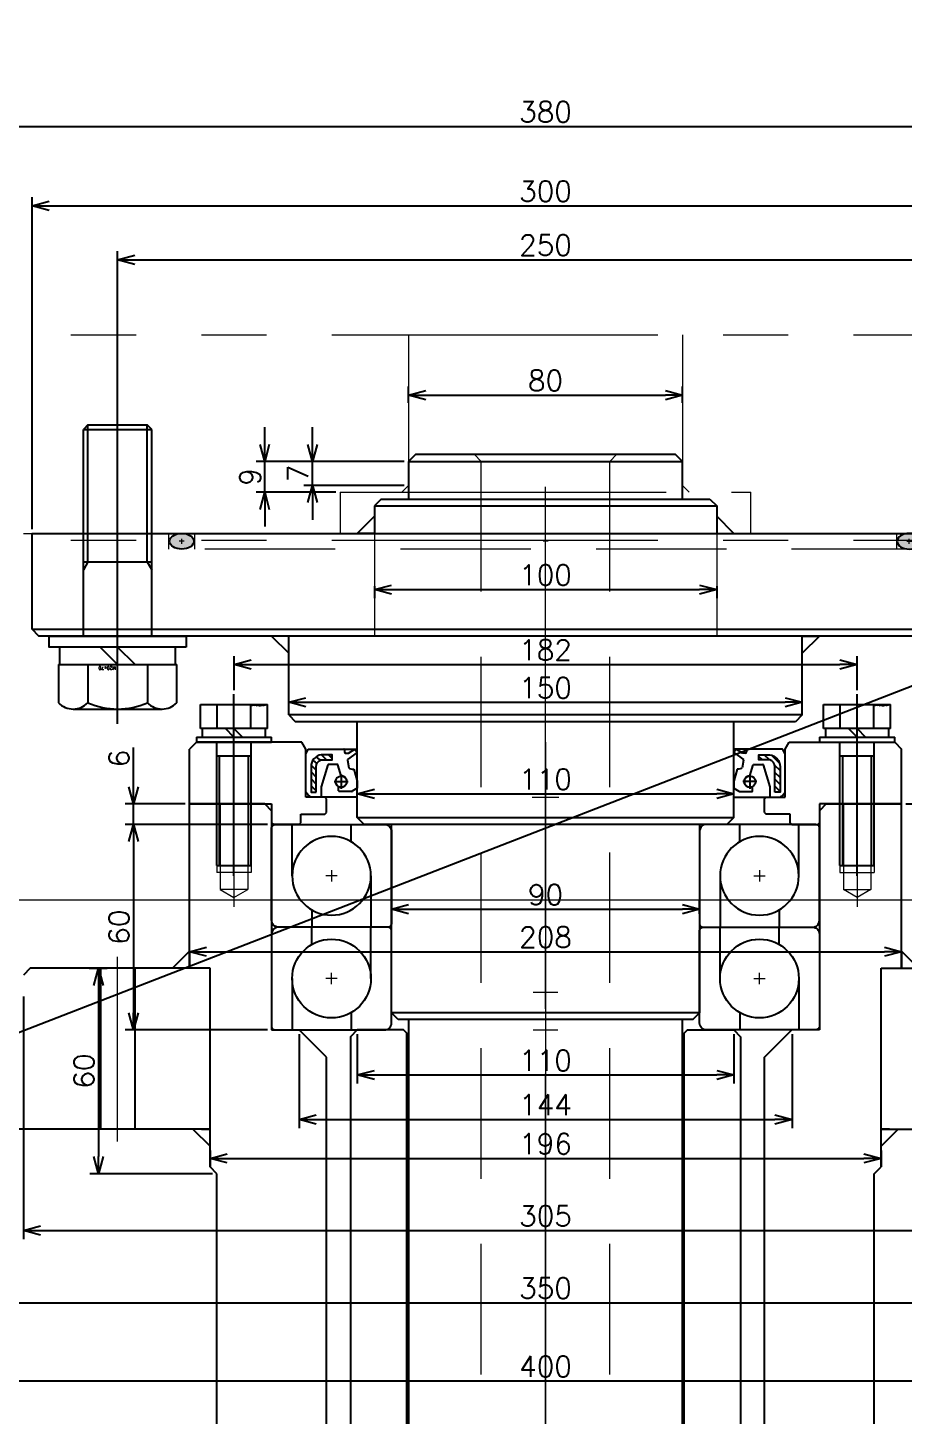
# Model space of a CAD drawing. Header units: millimetres. Extents: x -16130 to 36813, y -8099 to 27484.
# Drawn here: x -8221.3 to -7965.6, y 16843.3 to 17248.5 of the extents above; entities that cross this region are included whole.
import ezdxf

# ---------------------------------------------------------------- set-up
doc = ezdxf.new("R2010")
doc.units = ezdxf.units.MM
doc.header["$LTSCALE"] = 6
doc.header["$PDMODE"] = 99
doc.header["$PDSIZE"] = 1
for name, pattern in [('CENTER2', [28.575, 19.05, -3.175, 3.175, -3.175]), ('HIDDEN', [9.525, 6.35, -3.175]), ('PHANTOM2', [31.75, 15.875, -3.175, 3.175, -3.175, 3.175, -3.175])]:
    doc.linetypes.add(name, pattern=pattern)
for name, color, linetype, lineweight in [('04_HIDDEN', 2, 'HIDDEN', 13), ('05_CENTER', 4, 'CENTER2', 13), ('06_PHANTOM', 2, 'PHANTOM2', 13), ('08_DIM', 3, 'Continuous', 13)]:
    doc.layers.add(name, color=color, linetype=linetype, lineweight=lineweight)
doc.layers.add('10_DRAFT', color=8, linetype='Continuous', lineweight=0, plot=False)
doc.styles.add('KSS_TXT', font='txt.shx', dxfattribs={"bigfont": 'extfont2.shx'})
doc.styles.add('KSS_TXT_L', font='txt.shx', dxfattribs={"height": 3, "bigfont": 'extfont2.shx'})
doc.dimstyles.new('KSS_DIM', dxfattribs={"dimtxt": 3, "dimasz": 2.5, "dimexe": 1.25, "dimexo": 0.625, "dimtad": 1, "dimdsep": 46, "dimtxsty": 'KSS_TXT', "dimblk": 'OPEN30', "dimcen": 0, "dimazin": 2, "dimtfac": 0.75, "dimtmove": 0, "dimatfit": 3, "dimldrblk": 'OPEN30', "dimfxl": 1, "dimtolj": 1, "dimarcsym": 0})
pattern_1 = [(315, (-14454.5441, 13844.5161), (1.01027881, 1.01027881), [])]

# ---------------------------------------------------------------- blocks, each defined once
blk = doc.blocks.new('_Open30')
at = {"color": 0, "linetype": 'ByBlock', "lineweight": -2}
for p, q in [((-1, 0.268), (0, 0)), ((0, 0), (-1, -0.268)), ((0, 0), (-1, 0))]:
    blk.add_line(p, q, dxfattribs=at)
blk = doc.blocks.new('*D670')
at = {"layer": '08_DIM', "color": 0, "lineweight": -2, "transparency": 16777216}
for p, q in [((-8245.05, 16900.07), (-8245.05, 16873.71)), ((-7895.05, 16900.07), (-7895.05, 16873.71)), ((-8240.05, 16876.21), (-7900.05, 16876.21))]:
    blk.add_line(p, q, dxfattribs=at)
at = {"layer": 'Defpoints', "color": 0, "transparency": 16777216}
for p in [(-8245.05, 16901.32), (-7895.05, 16901.32), (-7895.05, 16876.21)]:
    blk.add_point(p, dxfattribs=at)
at = {"layer": '08_DIM', "color": 0, "lineweight": -2, "transparency": 16777216, "xscale": 5, "yscale": 5, "zscale": 5, "rotation": 180}
blk.add_blockref('_Open30', (-8245.05, 16876.21), dxfattribs=at)
at = {"layer": '08_DIM', "color": 0, "lineweight": -2, "transparency": 16777216, "xscale": 5, "yscale": 5, "zscale": 5}
blk.add_blockref('_Open30', (-7895.05, 16876.21), dxfattribs=at)
at = {"layer": '08_DIM', "color": 0, "transparency": 16777216, "insert": (-8070.05, 16880.46), "char_height": 6, "attachment_point": 5, "style": 'KSS_TXT'}
blk.add_mtext('\\A1;350', dxfattribs=at)
blk = doc.blocks.new('*D671')
at = {"layer": '08_DIM', "color": 0, "lineweight": -2, "transparency": 16777216}
for p, q in [((-8168.05, 16920.63), (-8168.05, 16915.86)), ((-8163.05, 16918.36), (-7977.05, 16918.36)), ((-7972.05, 16920.63), (-7972.05, 16915.86))]:
    blk.add_line(p, q, dxfattribs=at)
at = {"layer": 'Defpoints', "color": 0, "transparency": 16777216}
for p in [(-8168.05, 16921.88), (-7972.05, 16921.88), (-7972.05, 16918.36)]:
    blk.add_point(p, dxfattribs=at)
at = {"layer": '08_DIM', "color": 0, "lineweight": -2, "transparency": 16777216, "xscale": 5, "yscale": 5, "zscale": 5, "rotation": 180}
blk.add_blockref('_Open30', (-8168.05, 16918.36), dxfattribs=at)
at = {"layer": '08_DIM', "color": 0, "lineweight": -2, "transparency": 16777216, "xscale": 5, "yscale": 5, "zscale": 5}
blk.add_blockref('_Open30', (-7972.05, 16918.36), dxfattribs=at)
at = {"layer": '08_DIM', "color": 0, "transparency": 16777216, "insert": (-8070.05, 16922.61), "char_height": 6, "attachment_point": 5, "style": 'KSS_TXT'}
blk.add_mtext('\\A1;196', dxfattribs=at)
blk = doc.blocks.new('*D675')
at = {"layer": '08_DIM', "color": 0, "lineweight": -2, "transparency": 16777216}
for p, q in [((-7964.8, 17021.88), (-7821.19, 17021.88)), ((-7823.69, 17016.88), (-7823.69, 16636.48)), ((-7974.8, 16631.48), (-7821.19, 16631.48))]:
    blk.add_line(p, q, dxfattribs=at)
at = {"layer": 'Defpoints', "color": 0, "transparency": 16777216}
for p in [(-7966.05, 17021.88), (-7976.05, 16631.48), (-7823.69, 16631.48)]:
    blk.add_point(p, dxfattribs=at)
at = {"layer": '08_DIM', "color": 0, "lineweight": -2, "transparency": 16777216, "xscale": 5, "yscale": 5, "zscale": 5}
for p, rotation in [((-7823.69, 17021.88), 90), ((-7823.69, 16631.48), 270)]:
    blk.add_blockref('_Open30', p, dxfattribs=dict(at, rotation=rotation))
at = {"layer": '08_DIM', "color": 0, "transparency": 16777216, "insert": (-7827.94, 16826.68), "char_height": 6, "attachment_point": 5, "rotation": 90, "style": 'KSS_TXT'}
blk.add_mtext('\\A1;390.4', dxfattribs=at)
blk = doc.blocks.new('*D678')
at = {"layer": '08_DIM', "color": 0, "lineweight": -2, "transparency": 16777216}
for p, q in [((-8151.3, 17015.88), (-8192.89, 17015.88)), ((-8190.39, 17010.88), (-8190.39, 16960.88)), ((-8151.3, 16955.88), (-8192.89, 16955.88))]:
    blk.add_line(p, q, dxfattribs=at)
at = {"layer": 'Defpoints', "color": 0, "transparency": 16777216}
for p in [(-8150.05, 17015.88), (-8190.39, 16955.88), (-8150.05, 16955.88)]:
    blk.add_point(p, dxfattribs=at)
at = {"layer": '08_DIM', "color": 0, "lineweight": -2, "transparency": 16777216, "xscale": 5, "yscale": 5, "zscale": 5}
for p, rotation in [((-8190.39, 17015.88), 90), ((-8190.39, 16955.88), 270)]:
    blk.add_blockref('_Open30', p, dxfattribs=dict(at, rotation=rotation))
at = {"layer": '08_DIM', "color": 0, "transparency": 16777216, "insert": (-8194.64, 16985.88), "char_height": 6, "attachment_point": 5, "rotation": 90, "style": 'KSS_TXT'}
blk.add_mtext('\\A1;60', dxfattribs=at)
blk = doc.blocks.new('*D679')
at = {"layer": '08_DIM', "color": 0, "lineweight": -2, "transparency": 16777216}
for p, q in [((-8190.39, 17026.88), (-8190.39, 17038.38)), ((-8175.3, 17021.88), (-8192.89, 17021.88)), ((-8190.39, 17015.88), (-8190.39, 17021.88)), ((-8151.3, 17015.88), (-8192.89, 17015.88)), ((-8190.39, 17010.88), (-8190.39, 17005.88))]:
    blk.add_line(p, q, dxfattribs=at)
at = {"layer": 'Defpoints', "color": 0, "transparency": 16777216}
for p in [(-8190.39, 17021.88), (-8174.05, 17021.88), (-8150.05, 17015.88)]:
    blk.add_point(p, dxfattribs=at)
at = {"layer": '08_DIM', "color": 0, "lineweight": -2, "transparency": 16777216, "xscale": 5, "yscale": 5, "zscale": 5}
for p, rotation in [((-8190.39, 17021.88), 270), ((-8190.39, 17015.88), 90)]:
    blk.add_blockref('_Open30', p, dxfattribs=dict(at, rotation=rotation))
at = {"layer": '08_DIM', "color": 0, "transparency": 16777216, "insert": (-8194.64, 17035.13), "char_height": 6, "attachment_point": 5, "rotation": 90, "style": 'KSS_TXT'}
blk.add_mtext('\\A1;6', dxfattribs=at)
blk = doc.blocks.new('*D680')
at = {"layer": '08_DIM', "color": 0, "lineweight": -2, "transparency": 16777216}
for p, q in [((-8222.55, 16965.63), (-8222.55, 16894.8)), ((-7917.55, 16965.63), (-7917.55, 16894.8)), ((-8217.55, 16897.3), (-7922.55, 16897.3))]:
    blk.add_line(p, q, dxfattribs=at)
at = {"layer": 'Defpoints', "color": 0, "transparency": 16777216}
for p in [(-8222.55, 16966.88), (-7917.55, 16966.88), (-7917.55, 16897.3)]:
    blk.add_point(p, dxfattribs=at)
at = {"layer": '08_DIM', "color": 0, "lineweight": -2, "transparency": 16777216, "xscale": 5, "yscale": 5, "zscale": 5, "rotation": 180}
blk.add_blockref('_Open30', (-8222.55, 16897.3), dxfattribs=at)
at = {"layer": '08_DIM', "color": 0, "lineweight": -2, "transparency": 16777216, "xscale": 5, "yscale": 5, "zscale": 5}
blk.add_blockref('_Open30', (-7917.55, 16897.3), dxfattribs=at)
at = {"layer": '08_DIM', "color": 0, "transparency": 16777216, "insert": (-8070.05, 16901.55), "char_height": 6, "attachment_point": 5, "style": 'KSS_TXT'}
blk.add_mtext('\\A1;305', dxfattribs=at)
blk = doc.blocks.new('*D681')
at = {"layer": '08_DIM', "color": 0, "lineweight": -2, "transparency": 16777216}
for p, q in [((-8270.05, 16927.63), (-8270.05, 16850.85)), ((-7870.05, 16927.63), (-7870.05, 16850.85)), ((-8265.05, 16853.35), (-7875.05, 16853.35))]:
    blk.add_line(p, q, dxfattribs=at)
at = {"layer": 'Defpoints', "color": 0, "transparency": 16777216}
for p in [(-8270.05, 16928.88), (-7870.05, 16928.88), (-7870.05, 16853.35)]:
    blk.add_point(p, dxfattribs=at)
at = {"layer": '08_DIM', "color": 0, "lineweight": -2, "transparency": 16777216, "xscale": 5, "yscale": 5, "zscale": 5, "rotation": 180}
blk.add_blockref('_Open30', (-8270.05, 16853.35), dxfattribs=at)
at = {"layer": '08_DIM', "color": 0, "lineweight": -2, "transparency": 16777216, "xscale": 5, "yscale": 5, "zscale": 5}
blk.add_blockref('_Open30', (-7870.05, 16853.35), dxfattribs=at)
at = {"layer": '08_DIM', "color": 0, "transparency": 16777216, "insert": (-8070.05, 16857.6), "char_height": 6, "attachment_point": 5, "style": 'KSS_TXT'}
blk.add_mtext('\\A1;400', dxfattribs=at)
blk = doc.blocks.new('*D682')
at = {"layer": '08_DIM', "color": 0, "lineweight": -2, "transparency": 16777216}
for p, q in [((-8174.05, 16976.12), (-8174.05, 16981.22)), ((-8169.05, 16978.72), (-7971.05, 16978.72)), ((-7966.05, 16976.12), (-7966.05, 16981.22))]:
    blk.add_line(p, q, dxfattribs=at)
at = {"layer": 'Defpoints', "color": 0, "transparency": 16777216}
for p in [(-7966.05, 16978.72), (-8174.05, 16974.87), (-7966.05, 16974.87)]:
    blk.add_point(p, dxfattribs=at)
at = {"layer": '08_DIM', "color": 0, "lineweight": -2, "transparency": 16777216, "xscale": 5, "yscale": 5, "zscale": 5, "rotation": 180}
blk.add_blockref('_Open30', (-8174.05, 16978.72), dxfattribs=at)
at = {"layer": '08_DIM', "color": 0, "lineweight": -2, "transparency": 16777216, "xscale": 5, "yscale": 5, "zscale": 5}
blk.add_blockref('_Open30', (-7966.05, 16978.72), dxfattribs=at)
at = {"layer": '08_DIM', "color": 0, "transparency": 16777216, "insert": (-8070.05, 16982.97), "char_height": 6, "attachment_point": 5, "style": 'KSS_TXT'}
blk.add_mtext('\\A1;208', dxfattribs=at)
blk = doc.blocks.new('*D683')
at = {"layer": '08_DIM', "color": 0, "lineweight": -2, "transparency": 16777216}
for p, q in [((-8161.05, 17055.13), (-8161.05, 17065.07)), ((-7979.05, 17055.13), (-7979.05, 17065.07)), ((-8156.05, 17062.57), (-7984.05, 17062.57))]:
    blk.add_line(p, q, dxfattribs=at)
at = {"layer": 'Defpoints', "color": 0, "transparency": 16777216}
for p in [(-7979.05, 17062.57), (-8161.05, 17053.88), (-7979.05, 17053.88)]:
    blk.add_point(p, dxfattribs=at)
at = {"layer": '08_DIM', "color": 0, "lineweight": -2, "transparency": 16777216, "xscale": 5, "yscale": 5, "zscale": 5, "rotation": 180}
blk.add_blockref('_Open30', (-8161.05, 17062.57), dxfattribs=at)
at = {"layer": '08_DIM', "color": 0, "lineweight": -2, "transparency": 16777216, "xscale": 5, "yscale": 5, "zscale": 5}
blk.add_blockref('_Open30', (-7979.05, 17062.57), dxfattribs=at)
at = {"layer": '08_DIM', "color": 0, "transparency": 16777216, "insert": (-8070.05, 17066.82), "char_height": 6, "attachment_point": 5, "style": 'KSS_TXT'}
blk.add_mtext('\\A1;182', dxfattribs=at)
blk = doc.blocks.new('7018a_1_1')
at = {"color": 0}
for p, q in [((15, 74), (30, 74)), ((5.04, 68.25), (0, 68.25)), ((24.96, 56.75), (30, 56.75)), ((15, 51), (0, 51)), ((15, -51), (0, -51)), ((24.96, -56.75), (30, -56.75)), ((5.04, -68.25), (0, -68.25)), ((15, -74), (30, -74))]:
    blk.add_line(p, q, dxfattribs=at)
for points in [[(2, 80), (29, 80, -0.414214), (30, 79), (30, 47, -0.414214), (28, 45), (1, 45, -0.414214), (0, 46), (0, 78, -0.414214)], [(2, -80), (29, -80, 0.414214), (30, -79), (30, -47, 0.414214), (28, -45), (1, -45, 0.414214), (0, -46), (0, -78, 0.414214)]]:
    blk.add_lwpolyline(points, format="xyb", close=True, dxfattribs=at)
for centre in [(15, 62.5), (15, -62.5)]:
    blk.add_circle(centre, 11.5, dxfattribs=at)
at = {"layer": '10_DRAFT'}
for p, q in [((16.64, 62.5), (13.36, 62.5)), ((15, 60.86), (15, 64.14)), ((0, 0), (30, 0)), ((16.64, -62.5), (13.36, -62.5)), ((15, -60.86), (15, -64.14))]:
    blk.add_line(p, q, dxfattribs=at)
blk = doc.blocks.new('A$C12A12AF7_1_1')
at = {"color": 4, "xscale": -1}
blk.add_blockref('7018a_1_1', (30, 0), dxfattribs=at)
at = {"color": 4}
blk.add_blockref('7018a_1_1', (30, 0), dxfattribs=at)
blk = doc.blocks.new('A$C12673FC4_1_1')
at = {"color": 0}
for p, q in [((-82, 0), (-104, 0)), ((-104, -48), (-104, 0)), ((-82, 0), (-80, -2)), ((82, 0), (80, -2)), ((82, 0), (104, 0)), ((104, -48), (104, 0)), ((-80, -2), (-80, -66)), ((80, -2), (80, -66)), ((-150.5, -48), (-152.5, -50)), ((-98, -48), (-150.5, -48)), ((-130, -48), (-130, -95)), ((-120, -48), (-120, -95)), ((-98, -106), (-98, -48)), ((98, -48), (150.5, -48)), ((98, -106), (98, -48)), ((-80, -66), (-72, -66)), ((-64, -74), (-72, -66)), ((64, -74), (72, -66)), ((80, -66), (72, -66)), ((-64, -363.6), (-64, -74)), ((64, -363.6), (64, -74)), ((-98, -95), (-198, -95)), ((98, -95), (198, -95)), ((-96, -108), (-98, -106)), ((-96, -388.4), (-96, -108)), ((96, -108), (98, -106)), ((96, -210.4), (96, -108))]:
    blk.add_line(p, q, dxfattribs=at)
at = {"color": 3}
for points in [[(-104, -48), (-109, -48), (-104, -43), (-104, -43)], [(104, -48), (109, -48), (104, -43), (104, -43)], [(-98, -95), (-103, -95), (-98, -100), (-98, -100)], [(98, -95), (103, -95), (98, -100), (98, -100)]]:
    blk.add_lwpolyline(points, close=True, dxfattribs=at)
for points in [[(-98, -95), (-100.5, -95), (-100.5, -95), (-98, -95)], [(98, -95), (100.5, -95), (100.5, -95), (98, -95)]]:
    blk.add_lwpolyline(points, close=True)
at = {"layer": '04_HIDDEN'}
for p, q in [((-96, 0), (-96, -20)), ((-95, 0), (-95, -25)), ((-87, 0), (-87, -25)), ((-86, 0), (-86, -20)), ((86, 0), (86, -20)), ((87, 0), (87, -25)), ((95, 0), (95, -25)), ((96, 0), (96, -20)), ((-86, -20), (-96, -20)), ((86, -20), (96, -20)), ((-95, -25), (-91, -27.31)), ((-87, -25), (-95, -25)), ((-91, -27.31), (-87, -25)), ((87, -25), (95, -25)), ((91, -27.31), (87, -25)), ((95, -25), (91, -27.31))]:
    blk.add_line(p, q, dxfattribs=at)
at = {"layer": '05_CENTER'}
for p, q in [((-91, 3.39), (-91, -30.1)), ((91, 3.39), (91, -30.1)), ((-125, -98.62), (-125, -44.62))]:
    blk.add_line(p, q, dxfattribs=at)
at = {"layer": '10_DRAFT'}
for p, q in [((0, 0), (0, -390.4)), ((-3.57, -6), (3.57, -6)), ((-3.57, -55), (3.57, -55)), ((-3.57, -66), (3.57, -66))]:
    blk.add_line(p, q, dxfattribs=at)
blk = doc.blocks.new('A$C77716449_1_1')
at = {"color": 0}
for p, q in [((-102, 18), (-104, 16)), ((-71.15, 18), (-102, 18)), ((-70, 16), (-71.15, 18)), ((70, 16), (71.15, 18)), ((71.15, 18), (102, 18)), ((102, 18), (104, 16)), ((-104, 0), (-104, 16)), ((-70, 2), (-70, 16)), ((70, 2), (70, 16)), ((104, 0), (104, 16)), ((-104, 0), (-80, 0)), ((-64.5, 2), (-70, 2)), ((-64, 1.5), (-64.5, 2)), ((-64, -2.5), (-64, 1.5)), ((64, 1.5), (64.5, 2)), ((64, -2.5), (64, 1.5)), ((64.5, 2), (70, 2)), ((104, 0), (80, 0)), ((-80, 0), (-80, -5.5)), ((-71.5, -5.5), (-71.5, -3)), ((-71.5, -3), (-64.5, -3)), ((-64.5, -3), (-64, -2.5)), ((64, -2.5), (64.5, -3)), ((71.5, -3), (64.5, -3)), ((71.5, -5.5), (71.5, -3)), ((80, 0), (80, -5.5)), ((-80, -5.5), (-79.5, -6)), ((-72, -6), (-79.5, -6)), ((-72, -6), (-71.5, -5.5)), ((72, -6), (71.5, -5.5)), ((72, -6), (79.5, -6)), ((80, -5.5), (79.5, -6))]:
    blk.add_line(p, q, dxfattribs=at)
at = {"layer": '05_CENTER'}
for p, q in [((-91, 23.41), (-91, -4.48)), ((91, 23.41), (91, -4.48))]:
    blk.add_line(p, q, dxfattribs=at)
at = {"layer": '10_DRAFT'}
for p, q in [((0, 18), (0, -5)), ((-3.9, 2), (3.9, 2))]:
    blk.add_line(p, q, dxfattribs=at)
blk = doc.blocks.new('AC4212E0a_1_1')
h = blk.add_hatch()
h.set_pattern_fill('ANSI31', color=0, scale=0.45, angle=-90)
h.set_pattern_definition(pattern_1)
edge = h.paths.add_edge_path()
edge.add_line((-65.5, -1.66), (-62.33, -1.66))
edge.add_line((-62.33, -1.66), (-62.33, -3.16))
edge.add_line((-62.33, -3.16), (-65.5, -3.16))
edge.add_arc((-65, -5.09), 2, 104.3998, 181.8604)
edge.add_line((-67, -5.16), (-67, -12.58))
edge.add_line((-67, -12.58), (-68.5, -12.58))
edge.add_line((-68.5, -12.58), (-68.5, -5.16))
edge.add_arc((-65.04, -5.09), 3.46, 97.6625, 181.1349, ccw=False)
h = blk.add_hatch()
h.set_pattern_fill('ANSI31', color=0, scale=0.45, angle=-90)
h.set_pattern_definition(pattern_1)
edge = h.paths.add_edge_path()
edge.add_line((65.5, -1.66), (62.33, -1.66))
edge.add_line((62.33, -1.66), (62.33, -3.16))
edge.add_line((62.33, -3.16), (65.5, -3.16))
edge.add_arc((65, -5.09), 2, -1.8604, 75.6002, ccw=False)
edge.add_line((67, -5.16), (67, -12.58))
edge.add_line((67, -12.58), (68.5, -12.58))
edge.add_line((68.5, -12.58), (68.5, -5.16))
edge.add_arc((65.04, -5.09), 3.46, 358.8651, 442.3375)
at = {"color": 0}
for p, q in [((-69.16, 0), (-58.9, 0)), ((-57.51, -1.2), (-55.66, 0)), ((-55.66, 0), (-55, -1.01)), ((55.66, 0), (55, -1.01)), ((57.51, -1.2), (55.66, 0)), ((69.16, 0), (58.9, 0)), ((-58.75, -0.15), (-58.75, -0.83)), ((-58.38, -1.2), (-57.51, -1.2)), ((-57.87, -3.22), (-57.45, -5.51)), ((-55, -1.01), (-57.82, -3.05)), ((55, -1.01), (57.82, -3.05)), ((57.87, -3.22), (57.45, -5.51)), ((58.38, -1.2), (57.51, -1.2)), ((58.75, -0.15), (58.75, -0.83)), ((-63.59, -4.61), (-65.55, -10.98)), ((-60.79, -4.51), (-63.45, -4.51)), ((-59.68, -7.85), (-60.65, -4.6)), ((-59.68, -7.44), (-59.68, -11.56)), ((-57.29, -5.65), (-56.49, -5.83)), ((-56.49, -5.83), (-55.99, -5.83)), ((-55.99, -5.83), (-55, -9.32)), ((55.99, -5.83), (55, -9.32)), ((56.49, -5.83), (55.99, -5.83)), ((57.29, -5.65), (56.49, -5.83)), ((59.68, -7.85), (60.65, -4.6)), ((59.68, -7.44), (59.68, -11.56)), ((60.79, -4.51), (63.45, -4.51)), ((63.59, -4.61), (65.55, -10.98)), ((-65.55, -11.03), (-65.55, -13.85)), ((-61.74, -9.5), (-57.61, -9.5)), ((-60.46, -12.2), (-60.46, -10.95)), ((-55, -11.36), (-56.49, -12.32)), ((-55, -9.32), (-55, -11.36)), ((55, -9.32), (55, -11.36)), ((55, -11.36), (56.49, -12.32)), ((61.74, -9.5), (57.61, -9.5)), ((60.46, -12.2), (60.46, -10.95)), ((65.55, -11.03), (65.55, -13.85)), ((-56.57, -12.35), (-60.31, -12.35)), ((56.57, -12.35), (60.31, -12.35))]:
    blk.add_line(p, q, dxfattribs=at)
for points in [[(-55, -14), (-63.45, -14), (-68.5, -14), (-68.82, -13.79), (-69.1, -13.79, -0.414214), (-69.25, -13.64), (-69.25, -13.59), (-69.97, -12.54, -0.152216), (-70, -12.45), (-70, -1.54, -0.116434), (-69.98, -1.47), (-69.29, -0.08, -0.284079), (-69.16, 0), (-58.9, 0), (-55, 0)], [(55, -14), (63.45, -14), (68.5, -14), (68.82, -13.79), (69.1, -13.79, 0.414214), (69.25, -13.64), (69.25, -13.59), (69.97, -12.54, 0.152216), (70, -12.45), (70, -1.54, 0.116434), (69.98, -1.47), (69.29, -0.08, 0.284079), (69.16, 0), (58.9, 0), (55, 0)]]:
    blk.add_lwpolyline(points, format="xyb", dxfattribs=at)
for points in [[(-67, -12.58), (-67, -5.16, -0.351472), (-65.5, -3.16), (-62.33, -3.16), (-62.33, -1.66), (-65.5, -1.66, 0.381225), (-68.5, -5.16), (-68.5, -12.58)], [(67, -12.58), (67, -5.16, 0.351472), (65.5, -3.16), (62.33, -3.16), (62.33, -1.66), (65.5, -1.66, -0.381225), (68.5, -5.16), (68.5, -12.58)]]:
    blk.add_lwpolyline(points, format="xyb", close=True, dxfattribs=at)
for centre in [(-59.68, -9.5), (59.68, -9.5)]:
    blk.add_circle(centre, 1.65, dxfattribs=at)
for centre, radius, start, end in [((-58.9, -0.15), 0.15, 360, 90), ((58.9, -0.15), 0.15, 90, 180), ((-58.38, -0.83), 0.375, 180, 270), ((-57.73, -3.17), 0.15, 125.7815, 202.1154), ((57.73, -3.17), 0.15, 337.8846, 54.2185), ((58.38, -0.83), 0.375, 270, 0), ((-63.45, -4.66), 0.15, 90, 160.7852), ((-60.79, -4.66), 0.15, 21.3398, 90), ((-59.68, -9.5), 1.65, 241.8115, 90), ((-57.24, -5.43), 0.225, 202.1154, 257.0125), ((57.24, -5.43), 0.225, 282.9875, 337.8846), ((59.68, -9.5), 1.65, 90, 298.1885), ((60.79, -4.66), 0.15, 90, 158.6602), ((63.45, -4.66), 0.15, 19.2148, 90), ((-65.4, -11.03), 0.15, 160.7852, 180), ((65.4, -11.03), 0.15, 0, 19.2148), ((-65.7, -13.85), 0.15, 270, 360), ((-60.31, -12.2), 0.15, 180, 270), ((-56.57, -12.2), 0.15, 270, 303.1298), ((56.57, -12.2), 0.15, 236.8702, 270), ((60.31, -12.2), 0.15, 270, 360), ((65.7, -13.85), 0.15, 180, 270)]:
    blk.add_arc(centre, radius, start, end, dxfattribs=at)
at = {"layer": '10_DRAFT'}
blk.add_line((0, 0), (0, -14), dxfattribs=at)
for points in [[(-55, -14), (-55, 0)], [(55, -14), (55, 0)]]:
    blk.add_lwpolyline(points, dxfattribs=at)
blk = doc.blocks.new('A$C3D81658F_1_1_1_1')
at = {"color": 0, "linetype": 'CENTER2'}
blk.add_line((0, -39), (0, 14), dxfattribs=at)
at = {"color": 0}
for p, q in [((-9.81, 11), (9.81, 11)), ((-9.81, 4), (-9.81, 11)), ((-4.91, 4), (-4.91, 11)), ((4.91, 4), (4.91, 11)), ((9.81, 4), (9.81, 11)), ((-11, 1.5), (11, 1.5)), ((-11, 1.5), (-11, 0)), ((-11, 0), (11, 0)), ((9.81, 4), (-9.81, 4)), ((-9.25, 4), (-9.25, 1.5)), ((0, 1.5), (-2.5, 4)), ((0, 4), (2.5, 1.5)), ((9.25, 1.5), (9.25, 4)), ((11, 0), (11, 1.5))]:
    blk.add_line(p, q, dxfattribs=at)
at = {"color": 0, "linetype": 'HIDDEN'}
for p, q in [((-5, -36), (-5, 0)), ((5, -36), (5, 0)), ((-5, -4), (5, -4)), ((-4.19, -36), (-4.19, -4)), ((4.19, -36), (4.19, -4)), ((-5, -36), (5, -36))]:
    blk.add_line(p, q, dxfattribs=at)
at = {"layer": '10_DRAFT', "style": 'KSS_TXT_L'}
blk.add_text('BT-M10x40L,SW,PW', height=0.3, dxfattribs=at).set_placement((5.14, 10.66))
blk = doc.blocks.new('A$C6EC02656_1_1')
at = {"color": 0}
for p, q in [((-38, 108), (-40, 106)), ((-40, 106), (40, 106)), ((-40, 106), (-40, 95)), ((38, 108), (-38, 108)), ((40, 106), (38, 108)), ((40, 95), (40, 106)), ((-48, 95), (-50, 93)), ((-48, 95), (48, 95)), ((48, 95), (50, 93)), ((-50, 93), (-50, 85)), ((50, 93), (50, 85)), ((-75, 32), (-75, 55)), ((75, 32), (75, 55)), ((-75, 32), (-73, 30)), ((75, 32), (-75, 32)), ((73, 30), (-73, 30)), ((-55, 2), (-55, 30)), ((55, 2), (55, 30)), ((75, 32), (73, 30)), ((-53, 0), (-55, 2)), ((-55, 2), (55, 2)), ((53, 0), (-53, 0)), ((-45, -55), (-45, 0)), ((45, 0), (45, -55)), ((55, 2), (53, 0)), ((45, -55), (-45, -55)), ((-43, -57), (-45, -55)), ((43, -57), (45, -55)), ((43, -57), (-43, -57)), ((-39.9, -352), (-39.9, -57)), ((39.9, -57), (39.9, -352))]:
    blk.add_line(p, q, dxfattribs=at)
for p, q in [((-50, 93), (50, 93)), ((-150, 57), (150, 57))]:
    blk.add_line(p, q)
at = {"color": 3}
for points in [[(-50, 85), (-55, 85), (-50, 90), (-50, 90)], [(50, 85), (55, 85), (50, 90), (50, 90)], [(-75, 55), (-80, 55), (-75, 50), (-75, 50)], [(75, 55), (80, 55), (75, 50), (75, 50)]]:
    blk.add_lwpolyline(points, close=True, dxfattribs=at)
at = {"color": 0}
blk.add_lwpolyline([(150, 85), (150, 85), (150, 57), (148, 55), (-148, 55), (-150, 57), (-150, 85), (150, 85)], dxfattribs=at)
at = {"layer": '04_HIDDEN'}
for p, q in [((-18.75, 106), (-20.75, 108)), ((-18.75, -503.5), (-18.75, 106)), ((24.65, 106), (-18.75, 106)), ((18.75, 106), (20.75, 108)), ((18.75, -503.5), (18.75, 106)), ((-110, 80.4), (-110, 85)), ((-102.5, 85), (-102.5, 80.4)), ((-50, 85), (-50, 55)), ((50, 85), (50, 55)), ((102.5, 85), (102.5, 80.4)), ((110, 80.4), (-110, 80.4))]:
    blk.add_line(p, q, dxfattribs=at)
at = {"layer": '05_CENTER'}
for p, q in [((0, -530.06), (0, 113.51)), ((-125, 44.5), (-125, 96.07))]:
    blk.add_line(p, q, dxfattribs=at)
blk = doc.blocks.new('*D1155')
at = {"layer": '08_DIM', "color": 0, "lineweight": -2, "transparency": 16777216}
for p, q in [((-8120.05, 17085.43), (-8120.05, 17081.97)), ((-8115.05, 17084.47), (-8025.05, 17084.47)), ((-8020.05, 17085.43), (-8020.05, 17081.97))]:
    blk.add_line(p, q, dxfattribs=at)
at = {"layer": 'Defpoints', "color": 0, "transparency": 16777216}
for p in [(-8120.05, 17086.68), (-8020.05, 17086.68), (-8020.05, 17084.47)]:
    blk.add_point(p, dxfattribs=at)
at = {"layer": '08_DIM', "color": 0, "lineweight": -2, "transparency": 16777216, "xscale": 5, "yscale": 5, "zscale": 5, "rotation": 180}
blk.add_blockref('_Open30', (-8120.05, 17084.47), dxfattribs=at)
at = {"layer": '08_DIM', "color": 0, "lineweight": -2, "transparency": 16777216, "xscale": 5, "yscale": 5, "zscale": 5}
blk.add_blockref('_Open30', (-8020.05, 17084.47), dxfattribs=at)
at = {"layer": '08_DIM', "color": 0, "transparency": 16777216, "insert": (-8070.05, 17088.72), "char_height": 6, "attachment_point": 5, "style": 'KSS_TXT'}
blk.add_mtext('\\A1;100', dxfattribs=at)
blk = doc.blocks.new('*D1156')
at = {"layer": '08_DIM', "color": 0, "lineweight": -2, "transparency": 16777216}
for p, q in [((-8195.05, 17113.2), (-8195.05, 17183.28)), ((-8190.05, 17180.78), (-7950.05, 17180.78)), ((-7945.05, 17113.2), (-7945.05, 17183.28))]:
    blk.add_line(p, q, dxfattribs=at)
at = {"layer": 'Defpoints', "color": 0, "transparency": 16777216}
for p in [(-7945.05, 17180.78), (-8195.05, 17111.95), (-7945.05, 17111.95)]:
    blk.add_point(p, dxfattribs=at)
at = {"layer": '08_DIM', "color": 0, "lineweight": -2, "transparency": 16777216, "xscale": 5, "yscale": 5, "zscale": 5, "rotation": 180}
blk.add_blockref('_Open30', (-8195.05, 17180.78), dxfattribs=at)
at = {"layer": '08_DIM', "color": 0, "lineweight": -2, "transparency": 16777216, "xscale": 5, "yscale": 5, "zscale": 5}
blk.add_blockref('_Open30', (-7945.05, 17180.78), dxfattribs=at)
at = {"layer": '08_DIM', "color": 0, "transparency": 16777216, "insert": (-8070.05, 17185.04), "char_height": 6, "attachment_point": 5, "style": 'KSS_TXT'}
blk.add_mtext('\\A1;250', dxfattribs=at)
blk = doc.blocks.new('*D1157')
at = {"layer": '08_DIM', "color": 0, "lineweight": -2, "transparency": 16777216}
for p, q in [((-8220.05, 17102.13), (-8220.05, 17199.04)), ((-7920.05, 17102.13), (-7920.05, 17199.04)), ((-8215.05, 17196.54), (-7925.05, 17196.54))]:
    blk.add_line(p, q, dxfattribs=at)
at = {"layer": 'Defpoints', "color": 0, "transparency": 16777216}
for p in [(-7920.05, 17196.54), (-8220.05, 17100.88), (-7920.05, 17100.88)]:
    blk.add_point(p, dxfattribs=at)
at = {"layer": '08_DIM', "color": 0, "lineweight": -2, "transparency": 16777216, "xscale": 5, "yscale": 5, "zscale": 5, "rotation": 180}
blk.add_blockref('_Open30', (-8220.05, 17196.54), dxfattribs=at)
at = {"layer": '08_DIM', "color": 0, "lineweight": -2, "transparency": 16777216, "xscale": 5, "yscale": 5, "zscale": 5}
blk.add_blockref('_Open30', (-7920.05, 17196.54), dxfattribs=at)
at = {"layer": '08_DIM', "color": 0, "transparency": 16777216, "insert": (-8070.05, 17200.79), "char_height": 6, "attachment_point": 5, "style": 'KSS_TXT'}
blk.add_mtext('\\A1;300', dxfattribs=at)
blk = doc.blocks.new('A$C58C01DB7_1_1')
at = {"color": 0, "linetype": 'CENTER2'}
blk.add_line((0, 25.57), (0, -65.7), dxfattribs=at)
at = {"color": 0}
for p, q in [((13, 21.3), (-13, 21.3)), ((-17.3, 19.5), (-17.3, 8.3)), ((-8.7, 8.3), (-8.7, 19.5)), ((8.7, 8.3), (8.7, 19.5)), ((17.3, 8.3), (17.3, 19.5)), ((17.3, 8.3), (-17.3, 8.3)), ((-16.9, 8.3), (-16.9, 3.2)), ((-5.1, 8.3), (0, 3.2)), ((0, 8.3), (5.1, 3.2)), ((16.9, 8.3), (16.9, 3.2)), ((-10, 0), (-10, -60.35)), ((10, 0), (10, -60.35)), ((-8.65, -21.7), (-10, -19.36)), ((8.65, -21.7), (10, -19.36)), ((10, -21.7), (-10, -21.7)), ((-8.65, -21.7), (-8.65, -61.7)), ((8.65, -21.7), (8.65, -61.7)), ((-10, -60.35), (-8.65, -61.7)), ((10, -60.35), (-10, -60.35)), ((8.65, -61.7), (10, -60.35)), ((8.65, -61.7), (-8.65, -61.7))]:
    blk.add_line(p, q, dxfattribs=at)
blk.add_lwpolyline([(-20, 3.2), (20, 3.2), (20, 0), (-20, 0)], close=True, dxfattribs=at)
for centre, radius, start, end in [((-13, 15.3), 6, 44.6, 135.4), ((0, -0.6), 21.9, 66.6, 113.4), ((13, 15.3), 6, 44.6, 135.4)]:
    blk.add_arc(centre, radius, start, end, dxfattribs=at)
at = {"layer": '10_DRAFT', "style": 'KSS_TXT'}
blk.add_text('M20x70', height=1, dxfattribs=at).set_placement((0.41, 8.83))
blk = doc.blocks.new('*D1186')
at = {"layer": '08_DIM', "color": 0, "lineweight": -2, "transparency": 16777216}
for p, q in [((-8115.05, 16989.79), (-8115.05, 16993.62)), ((-8110.05, 16991.12), (-8030.05, 16991.12)), ((-8025.05, 16989.79), (-8025.05, 16993.62))]:
    blk.add_line(p, q, dxfattribs=at)
at = {"layer": 'Defpoints', "color": 0, "transparency": 16777216}
for p in [(-8025.05, 16991.12), (-8115.05, 16988.54), (-8025.05, 16988.54)]:
    blk.add_point(p, dxfattribs=at)
at = {"layer": '08_DIM', "color": 0, "lineweight": -2, "transparency": 16777216, "xscale": 5, "yscale": 5, "zscale": 5, "rotation": 180}
blk.add_blockref('_Open30', (-8115.05, 16991.12), dxfattribs=at)
at = {"layer": '08_DIM', "color": 0, "lineweight": -2, "transparency": 16777216, "xscale": 5, "yscale": 5, "zscale": 5}
blk.add_blockref('_Open30', (-8025.05, 16991.12), dxfattribs=at)
at = {"layer": '08_DIM', "color": 0, "transparency": 16777216, "insert": (-8070.05, 16995.37), "char_height": 6, "attachment_point": 5, "style": 'KSS_TXT'}
blk.add_mtext('\\A1;90', dxfattribs=at)
blk = doc.blocks.new('*D1188')
at = {"layer": '08_DIM', "color": 0, "lineweight": -2, "transparency": 16777216}
for p, q in [((-8138.11, 17126.88), (-8138.11, 17131.88)), ((-8111.3, 17121.88), (-8140.61, 17121.88)), ((-8138.11, 17114.88), (-8138.11, 17121.88)), ((-8111.3, 17114.88), (-8140.61, 17114.88)), ((-8138.11, 17109.88), (-8138.11, 17104.88))]:
    blk.add_line(p, q, dxfattribs=at)
at = {"layer": 'Defpoints', "color": 0, "transparency": 16777216}
for p in [(-8138.11, 17121.88), (-8110.05, 17121.88), (-8110.05, 17114.88)]:
    blk.add_point(p, dxfattribs=at)
at = {"layer": '08_DIM', "color": 0, "lineweight": -2, "transparency": 16777216, "xscale": 5, "yscale": 5, "zscale": 5}
for p, rotation in [((-8138.11, 17121.88), 270), ((-8138.11, 17114.88), 90)]:
    blk.add_blockref('_Open30', p, dxfattribs=dict(at, rotation=rotation))
at = {"layer": '08_DIM', "color": 0, "transparency": 16777216, "insert": (-8142.36, 17118.38), "char_height": 6, "attachment_point": 5, "rotation": 90, "style": 'KSS_TXT'}
blk.add_mtext('\\A1;7', dxfattribs=at)
blk = doc.blocks.new('*D1189')
at = {"layer": '08_DIM', "color": 0, "lineweight": -2, "transparency": 16777216}
for p, q in [((-8110.05, 17139.02), (-8110.05, 17143.76)), ((-8105.05, 17141.26), (-8035.05, 17141.26)), ((-8030.05, 17139.02), (-8030.05, 17143.76))]:
    blk.add_line(p, q, dxfattribs=at)
at = {"layer": 'Defpoints', "color": 0, "transparency": 16777216}
for p in [(-8030.05, 17141.26), (-8110.05, 17137.77), (-8030.05, 17137.77)]:
    blk.add_point(p, dxfattribs=at)
at = {"layer": '08_DIM', "color": 0, "lineweight": -2, "transparency": 16777216, "xscale": 5, "yscale": 5, "zscale": 5, "rotation": 180}
blk.add_blockref('_Open30', (-8110.05, 17141.26), dxfattribs=at)
at = {"layer": '08_DIM', "color": 0, "lineweight": -2, "transparency": 16777216, "xscale": 5, "yscale": 5, "zscale": 5}
blk.add_blockref('_Open30', (-8030.05, 17141.26), dxfattribs=at)
at = {"layer": '08_DIM', "color": 0, "transparency": 16777216, "insert": (-8070.05, 17145.51), "char_height": 6, "attachment_point": 5, "style": 'KSS_TXT'}
blk.add_mtext('\\A1;80', dxfattribs=at)
blk = doc.blocks.new('G185a_1_1_1')
h = blk.add_hatch(color=0)
h.dxf.hatch_style = 1
edge = h.paths.add_edge_path()
edge.add_ellipse((-106.25, 0), major_axis=(-3.55, 0), ratio=0.648661, start_angle=90, end_angle=180)
edge.add_line((-102.7, 0), (-106.25, 0))
edge.add_line((-106.25, 0), (-106.25, -0.73))
edge.add_line((-106.25, -0.73), (-106.25, -2.3))
edge = h.paths.add_edge_path()
edge.add_ellipse((-106.25, 0), major_axis=(-3.55, 0), ratio=0.648661, start_angle=180, end_angle=270)
edge.add_line((-106.25, 2.3), (-106.25, 0))
edge.add_line((-106.25, 0), (-102.7, 0))
edge = h.paths.add_edge_path()
edge.add_ellipse((-106.25, 0), major_axis=(-3.55, 0), ratio=0.648661, start_angle=270, end_angle=360)
edge.add_line((-109.8, 0), (-106.25, 0))
edge.add_line((-106.25, 0), (-106.25, 2.3))
edge = h.paths.add_edge_path()
edge.add_line((-106.25, -0.73), (-106.25, 0))
edge.add_line((-106.25, 0), (-109.8, 0))
edge.add_ellipse((-106.25, 0), major_axis=(-3.55, 0), ratio=0.648661, start_angle=0, end_angle=90)
edge.add_line((-106.25, -2.3), (-106.25, -0.73))
h = blk.add_hatch(color=0)
h.dxf.hatch_style = 1
edge = h.paths.add_edge_path()
edge.add_ellipse((106.25, 0), major_axis=(-3.55, 0), ratio=0.648661, start_angle=90, end_angle=180)
edge.add_line((109.8, 0), (106.25, 0))
edge.add_line((106.25, 0), (106.25, -0.73))
edge.add_line((106.25, -0.73), (106.25, -2.3))
edge = h.paths.add_edge_path()
edge.add_ellipse((106.25, 0), major_axis=(-3.55, 0), ratio=0.648661, start_angle=180, end_angle=270)
edge.add_line((106.25, 2.3), (106.25, 0))
edge.add_line((106.25, 0), (109.8, 0))
edge = h.paths.add_edge_path()
edge.add_ellipse((106.25, 0), major_axis=(-3.55, 0), ratio=0.648661, start_angle=270, end_angle=360)
edge.add_line((102.7, 0), (106.25, 0))
edge.add_line((106.25, 0), (106.25, 2.3))
edge = h.paths.add_edge_path()
edge.add_line((106.25, -0.73), (106.25, 0))
edge.add_line((106.25, 0), (102.7, 0))
edge.add_ellipse((106.25, 0), major_axis=(-3.55, 0), ratio=0.648661, start_angle=0, end_angle=90)
edge.add_line((106.25, -2.3), (106.25, -0.73))
at = {"color": 0}
blk.add_ellipse((-106.25, 0), major_axis=(-3.55, 0), ratio=0.648661, dxfattribs=at)
at = {"color": 0, "extrusion": (0, 0, -1)}
blk.add_ellipse((106.25, 0), major_axis=(3.55, 0), ratio=0.648661, dxfattribs=at)
at = {"layer": '10_DRAFT'}
for p, q in [((-105.52, 0), (-106.98, 0)), ((-106.25, -0.73), (-106.25, 0.73)), ((0.73, 0), (-0.73, 0)), ((0, -0.73), (0, 0.73)), ((105.52, 0), (106.98, 0)), ((106.25, -0.73), (106.25, 0.73))]:
    blk.add_line(p, q, dxfattribs=at)
blk = doc.blocks.new('*D1566')
at = {"layer": '08_DIM', "color": 0, "lineweight": -2, "transparency": 16777216}
for p, q in [((-8203.4, 16973.88), (-8198.13, 16973.88)), ((-8200.63, 16968.88), (-8200.63, 16918.88)), ((-8167.3, 16913.88), (-8203.13, 16913.88))]:
    blk.add_line(p, q, dxfattribs=at)
at = {"layer": 'Defpoints', "color": 0, "transparency": 16777216}
for p in [(-8204.65, 16973.88), (-8200.63, 16913.88), (-8166.05, 16913.88)]:
    blk.add_point(p, dxfattribs=at)
at = {"layer": '08_DIM', "color": 0, "lineweight": -2, "transparency": 16777216, "xscale": 5, "yscale": 5, "zscale": 5}
for p, rotation in [((-8200.63, 16973.88), 90), ((-8200.63, 16913.88), 270)]:
    blk.add_blockref('_Open30', p, dxfattribs=dict(at, rotation=rotation))
at = {"layer": '08_DIM', "color": 0, "transparency": 16777216, "insert": (-8204.88, 16943.88), "char_height": 6, "attachment_point": 5, "rotation": 90, "style": 'KSS_TXT'}
blk.add_mtext('\\A1;60', dxfattribs=at)
blk = doc.blocks.new('*D1567')
at = {"layer": '08_DIM', "color": 0, "lineweight": -2, "transparency": 16777216}
for p, q in [((-8142.05, 16954.63), (-8142.05, 16927.23)), ((-7998.05, 16954.63), (-7998.05, 16927.23)), ((-8137.05, 16929.73), (-8003.05, 16929.73))]:
    blk.add_line(p, q, dxfattribs=at)
at = {"layer": 'Defpoints', "color": 0, "transparency": 16777216}
for p in [(-8142.05, 16955.88), (-7998.05, 16955.88), (-7998.05, 16929.73)]:
    blk.add_point(p, dxfattribs=at)
at = {"layer": '08_DIM', "color": 0, "lineweight": -2, "transparency": 16777216, "xscale": 5, "yscale": 5, "zscale": 5, "rotation": 180}
blk.add_blockref('_Open30', (-8142.05, 16929.73), dxfattribs=at)
at = {"layer": '08_DIM', "color": 0, "lineweight": -2, "transparency": 16777216, "xscale": 5, "yscale": 5, "zscale": 5}
blk.add_blockref('_Open30', (-7998.05, 16929.73), dxfattribs=at)
at = {"layer": '08_DIM', "color": 0, "transparency": 16777216, "insert": (-8070.05, 16933.98), "char_height": 6, "attachment_point": 5, "style": 'KSS_TXT'}
blk.add_mtext('\\A1;144', dxfattribs=at)
blk = doc.blocks.new('A$C3DAA46B3_1_1')
at = {"color": 0}
for points in [[(-48, 0.5), (-47.5, 0), (-41.5, 0), (-40.5, 1), (-40.5, 297), (-41.5, 298), (-55, 298), (-57, 296), (-57, 5), (-55, 3), (-48, 3), (-48, 0.5)], [(48, 0.5), (47.5, 0), (41.5, 0), (40.5, 1), (40.5, 297), (41.5, 298), (55, 298), (57, 296), (57, 5), (55, 3), (48, 3), (48, 0.5)]]:
    blk.add_lwpolyline(points, dxfattribs=at)
at = {"layer": '10_DRAFT'}
blk.add_line((0, 298), (0, 0), dxfattribs=at)
blk = doc.blocks.new('*D1569')
at = {"layer": '08_DIM', "color": 0, "lineweight": -2, "transparency": 16777216}
for p, q in [((-8125.05, 16954.63), (-8125.05, 16940.22)), ((-8015.05, 16954.63), (-8015.05, 16940.22)), ((-8120.05, 16942.72), (-8020.05, 16942.72))]:
    blk.add_line(p, q, dxfattribs=at)
at = {"layer": 'Defpoints', "color": 0, "transparency": 16777216}
for p in [(-8125.05, 16955.88), (-8015.05, 16955.88), (-8015.05, 16942.72)]:
    blk.add_point(p, dxfattribs=at)
at = {"layer": '08_DIM', "color": 0, "lineweight": -2, "transparency": 16777216, "xscale": 5, "yscale": 5, "zscale": 5, "rotation": 180}
blk.add_blockref('_Open30', (-8125.05, 16942.72), dxfattribs=at)
at = {"layer": '08_DIM', "color": 0, "lineweight": -2, "transparency": 16777216, "xscale": 5, "yscale": 5, "zscale": 5}
blk.add_blockref('_Open30', (-8015.05, 16942.72), dxfattribs=at)
at = {"layer": '08_DIM', "color": 0, "transparency": 16777216, "insert": (-8070.05, 16946.97), "char_height": 6, "attachment_point": 5, "style": 'KSS_TXT'}
blk.add_mtext('\\A1;110', dxfattribs=at)
blk = doc.blocks.new('*D1620')
at = {"layer": '08_DIM', "color": 0, "lineweight": -2, "transparency": 16777216}
for p, q in [((-8145.05, 17049.13), (-8145.05, 17054.05)), ((-8140.05, 17051.55), (-8000.05, 17051.55)), ((-7995.05, 17049.13), (-7995.05, 17054.05))]:
    blk.add_line(p, q, dxfattribs=at)
at = {"layer": 'Defpoints', "color": 0, "transparency": 16777216}
for p in [(-7995.05, 17051.55), (-8145.05, 17047.88), (-7995.05, 17047.88)]:
    blk.add_point(p, dxfattribs=at)
at = {"layer": '08_DIM', "color": 0, "lineweight": -2, "transparency": 16777216, "xscale": 5, "yscale": 5, "zscale": 5, "rotation": 180}
blk.add_blockref('_Open30', (-8145.05, 17051.55), dxfattribs=at)
at = {"layer": '08_DIM', "color": 0, "lineweight": -2, "transparency": 16777216, "xscale": 5, "yscale": 5, "zscale": 5}
blk.add_blockref('_Open30', (-7995.05, 17051.55), dxfattribs=at)
at = {"layer": '08_DIM', "color": 0, "transparency": 16777216, "insert": (-8070.05, 17055.8), "char_height": 6, "attachment_point": 5, "style": 'KSS_TXT'}
blk.add_mtext('\\A1;150', dxfattribs=at)
blk = doc.blocks.new('A$C47414879_1_1')
at = {"layer": '10_DRAFT'}
blk.add_line((-190, 0), (190, 0), dxfattribs=at)
blk = doc.blocks.new('*D1682')
at = {"layer": '08_DIM', "color": 0, "lineweight": -2, "transparency": 16777216}
for p, q in [((-8260.05, 17075.13), (-8260.05, 17222.25)), ((-7880.05, 17075.13), (-7880.05, 17222.25)), ((-8255.05, 17219.75), (-7885.05, 17219.75))]:
    blk.add_line(p, q, dxfattribs=at)
at = {"layer": 'Defpoints', "color": 0, "transparency": 16777216}
for p in [(-7880.05, 17219.75), (-8260.05, 17073.88), (-7880.05, 17073.88)]:
    blk.add_point(p, dxfattribs=at)
at = {"layer": '08_DIM', "color": 0, "lineweight": -2, "transparency": 16777216, "xscale": 5, "yscale": 5, "zscale": 5, "rotation": 180}
blk.add_blockref('_Open30', (-8260.05, 17219.75), dxfattribs=at)
at = {"layer": '08_DIM', "color": 0, "lineweight": -2, "transparency": 16777216, "xscale": 5, "yscale": 5, "zscale": 5}
blk.add_blockref('_Open30', (-7880.05, 17219.75), dxfattribs=at)
at = {"layer": '08_DIM', "color": 0, "transparency": 16777216, "insert": (-8070.05, 17224), "char_height": 6, "attachment_point": 5, "style": 'KSS_TXT'}
blk.add_mtext('\\A1;380', dxfattribs=at)
blk = doc.blocks.new('*D1967')
at = {"layer": '08_DIM', "color": 0, "lineweight": -2, "transparency": 16777216}
for p, q in [((-8152.08, 17126.88), (-8152.08, 17131.88)), ((-8111.3, 17121.88), (-8154.58, 17121.88)), ((-8152.08, 17112.88), (-8152.08, 17121.88)), ((-8131.3, 17112.88), (-8154.58, 17112.88)), ((-8152.08, 17107.88), (-8152.08, 17102.88))]:
    blk.add_line(p, q, dxfattribs=at)
at = {"layer": 'Defpoints', "color": 0, "transparency": 16777216}
for p in [(-8152.08, 17121.88), (-8110.05, 17121.88), (-8130.05, 17112.88)]:
    blk.add_point(p, dxfattribs=at)
at = {"layer": '08_DIM', "color": 0, "lineweight": -2, "transparency": 16777216, "xscale": 5, "yscale": 5, "zscale": 5}
for p, rotation in [((-8152.08, 17121.88), 270), ((-8152.08, 17112.88), 90)]:
    blk.add_blockref('_Open30', p, dxfattribs=dict(at, rotation=rotation))
at = {"layer": '08_DIM', "color": 0, "transparency": 16777216, "insert": (-8156.33, 17117.38), "char_height": 6, "attachment_point": 5, "rotation": 90, "style": 'KSS_TXT'}
blk.add_mtext('\\A1;9', dxfattribs=at)
blk = doc.blocks.new('*D2750')
at = {"layer": '08_DIM', "color": 0, "lineweight": -2, "transparency": 16777216}
for p, q in [((-8125.05, 17023.24), (-8125.05, 17027.32)), ((-8015.05, 17023.24), (-8015.05, 17027.32)), ((-8120.05, 17024.82), (-8020.05, 17024.82))]:
    blk.add_line(p, q, dxfattribs=at)
at = {"layer": 'Defpoints', "color": 0, "transparency": 16777216}
for p in [(-8015.05, 17024.82), (-8125.05, 17021.99), (-8015.05, 17021.99)]:
    blk.add_point(p, dxfattribs=at)
at = {"layer": '08_DIM', "color": 0, "lineweight": -2, "transparency": 16777216, "xscale": 5, "yscale": 5, "zscale": 5, "rotation": 180}
blk.add_blockref('_Open30', (-8125.05, 17024.82), dxfattribs=at)
at = {"layer": '08_DIM', "color": 0, "lineweight": -2, "transparency": 16777216, "xscale": 5, "yscale": 5, "zscale": 5}
blk.add_blockref('_Open30', (-8015.05, 17024.82), dxfattribs=at)
at = {"layer": '08_DIM', "color": 0, "transparency": 16777216, "insert": (-8070.05, 17029.07), "char_height": 6, "attachment_point": 5, "style": 'KSS_TXT'}
blk.add_mtext('\\A1;110', dxfattribs=at)

msp = doc.modelspace()

# ---------------------------------------------------------------- linework, layer by layer
at = {"color": 2}
msp.add_line((-1590.80397, 19526.87304), (-10784.35796, 15962.3952), dxfattribs=at)
at = {"layer": '06_PHANTOM'}
for p, q in [((-8322.98804, 17158.88448), (-7817.11937, 17158.88448)), ((-8110.0537, 17158.88448), (-8110.0537, 17114.88448)), ((-8030.0537, 17158.88448), (-8030.0537, 17114.88448)), ((-8130.0537, 17112.88448), (-8130.0537, 17100.88448)), ((-8130.0537, 17112.88448), (-8010.0537, 17112.88448)), ((-8110.0537, 17114.88448), (-8112.0537, 17112.88448)), ((-8030.0537, 17114.88448), (-8028.0537, 17112.88448)), ((-8010.0537, 17100.88448), (-8010.0537, 17112.88448)), ((-8222.5537, 17100.88448), (-8130.0537, 17100.88448)), ((-8010.0537, 17100.88448), (-7917.5537, 17100.88448)), ((-8322.98804, 17098.88448), (-7817.11937, 17098.88448))]:
    msp.add_line(p, q, dxfattribs=at)

# ---------------------------------------------------------------- block references
for name, p, rotation in [('A$C58C01DB7_1_1', (-8195.0537, 17070.88448), 180), ('A$C12A12AF7_1_1', (-8070.0537, 17015.88448), 270)]:
    msp.add_blockref(name, p, dxfattribs=dict(rotation=rotation))
for name, p in [('A$C6EC02656_1_1', (-8070.0537, 17015.88446)), ('A$C47414879_1_1', (-8070.0537, 16993.88448)), ('A$C3D81658F_1_1_1_1', (-8161.0537, 17039.88448)), ('A$C3D81658F_1_1_1_1', (-7979.0537, 17039.88448)), ('A$C77716449_1_1', (-8070.0537, 17021.88448)), ('A$C12673FC4_1_1', (-8070.0537, 17021.88448)), ('A$C3DAA46B3_1_1', (-8070.0537, 16657.88448))]:
    msp.add_blockref(name, p)
at = {"color": 4}
for name, p in [('G185a_1_1_1', (-8070.0537, 17098.58448)), ('AC4212E0a_1_1', (-8070.0537, 17037.88448))]:
    msp.add_blockref(name, p, dxfattribs=at)

# ---------------------------------------------------------------- dimensions: what is measured, and where the dimension line sits
at = {"layer": '08_DIM'}
for base, p1, p2, picture, middle in [((-7880.0537, 17219.74559), (-8260.0537, 17073.88448), (-7880.0537, 17073.88448), '*D1682', (-8070.0537, 17223.99559)), ((-7920.0537, 17196.54175), (-8220.0537, 17100.88448), (-7920.0537, 17100.88448), '*D1157', (-8070.0537, 17200.79175)), ((-7945.0537, 17180.78428), (-8195.0537, 17111.95335), (-7945.0537, 17111.95335), '*D1156', (-8070.0537, 17185.03844)), ((-8030.0537, 17141.25766), (-8110.0537, 17137.77079), (-8030.0537, 17137.77079), '*D1189', (-8070.0537, 17145.50766)), ((-8020.0537, 17084.47073), (-8120.0537, 17086.68388), (-8020.0537, 17086.68388), '*D1155', (-8070.0537, 17088.72073)), ((-7979.05373, 17062.57002), (-8161.05373, 17053.88448), (-7979.05373, 17053.88448), '*D683', (-8070.05373, 17066.82002)), ((-7995.0537, 17051.55), (-8145.0537, 17047.88448), (-7995.0537, 17047.88448), '*D1620', (-8070.0537, 17055.80417)), ((-8015.0537, 17024.81825), (-8125.0537, 17021.99008), (-8015.0537, 17021.99008), '*D2750', (-8070.0537, 17029.06825)), ((-8025.0537, 16991.11911), (-8115.0537, 16988.54329), (-8025.0537, 16988.54329), '*D1186', (-8070.0537, 16995.36911)), ((-7966.0537, 16978.71946), (-8174.0537, 16974.87345), (-7966.0537, 16974.87345), '*D682', (-8070.0537, 16982.96946)), ((-7917.5537, 16897.29765), (-8222.5537, 16966.88448), (-7917.5537, 16966.88448), '*D680', (-8070.0537, 16901.55181)), ((-7998.05372, 16929.73296), (-8142.05369, 16955.88448), (-7998.05372, 16955.88448), '*D1567', (-8070.0537, 16933.98296)), ((-8015.0537, 16942.71835), (-8125.0537, 16955.88448), (-8015.0537, 16955.88448), '*D1569', (-8070.0537, 16946.96835)), ((-7870.0537, 16853.3462), (-8270.0537, 16928.88448), (-7870.0537, 16928.88448), '*D681', (-8070.0537, 16857.5962)), ((-7972.0537, 16918.35681), (-8168.0537, 16921.88448), (-7972.0537, 16921.88448), '*D671', (-8070.0537, 16922.60681)), ((-7895.0537, 16876.20755), (-8245.0537, 16901.31803), (-7895.0537, 16901.31803), '*D670', (-8070.0537, 16880.46172))]:
    dim = msp.add_linear_dim(base=base, p1=p1, p2=p2, dimstyle='KSS_DIM', override={"dimscale": 2}, dxfattribs=at)
    dim.commit()
    dim.dimension.update_dxf_attribs({"geometry": picture, "text_midpoint": middle})
for base, p1, p2, picture, middle in [((-8152.0767, 17121.88448), (-8130.0537, 17112.88448), (-8110.0537, 17121.88448), '*D1967', (-8156.3267, 17117.38448)), ((-8138.11401, 17121.88448), (-8110.0537, 17114.88448), (-8110.0537, 17121.88448), '*D1188', (-8142.36401, 17118.38448)), ((-8190.39044, 17021.88448), (-8150.0537, 17015.88448), (-8174.0537, 17021.88448), '*D679', (-8194.64044, 17035.13448)), ((-7823.68757, 16631.48448), (-7966.0537, 17021.88448), (-7976.05366, 16631.48448), '*D675', (-7827.93757, 16826.68448)), ((-8190.39044, 16955.88448), (-8150.0537, 17015.88448), (-8150.0537, 16955.88448), '*D678', (-8194.64044, 16985.88448)), ((-8200.62912, 16913.88448), (-8204.65424, 16973.88448), (-8166.0537, 16913.88448), '*D1566', (-8204.87912, 16943.88448))]:
    dim = msp.add_linear_dim(base=base, p1=p1, p2=p2, angle=90, dimstyle='KSS_DIM', override={"dimscale": 2}, dxfattribs=at)
    dim.commit()
    dim.dimension.update_dxf_attribs({"geometry": picture, "text_midpoint": middle})

doc.saveas('drawing.dxf')
